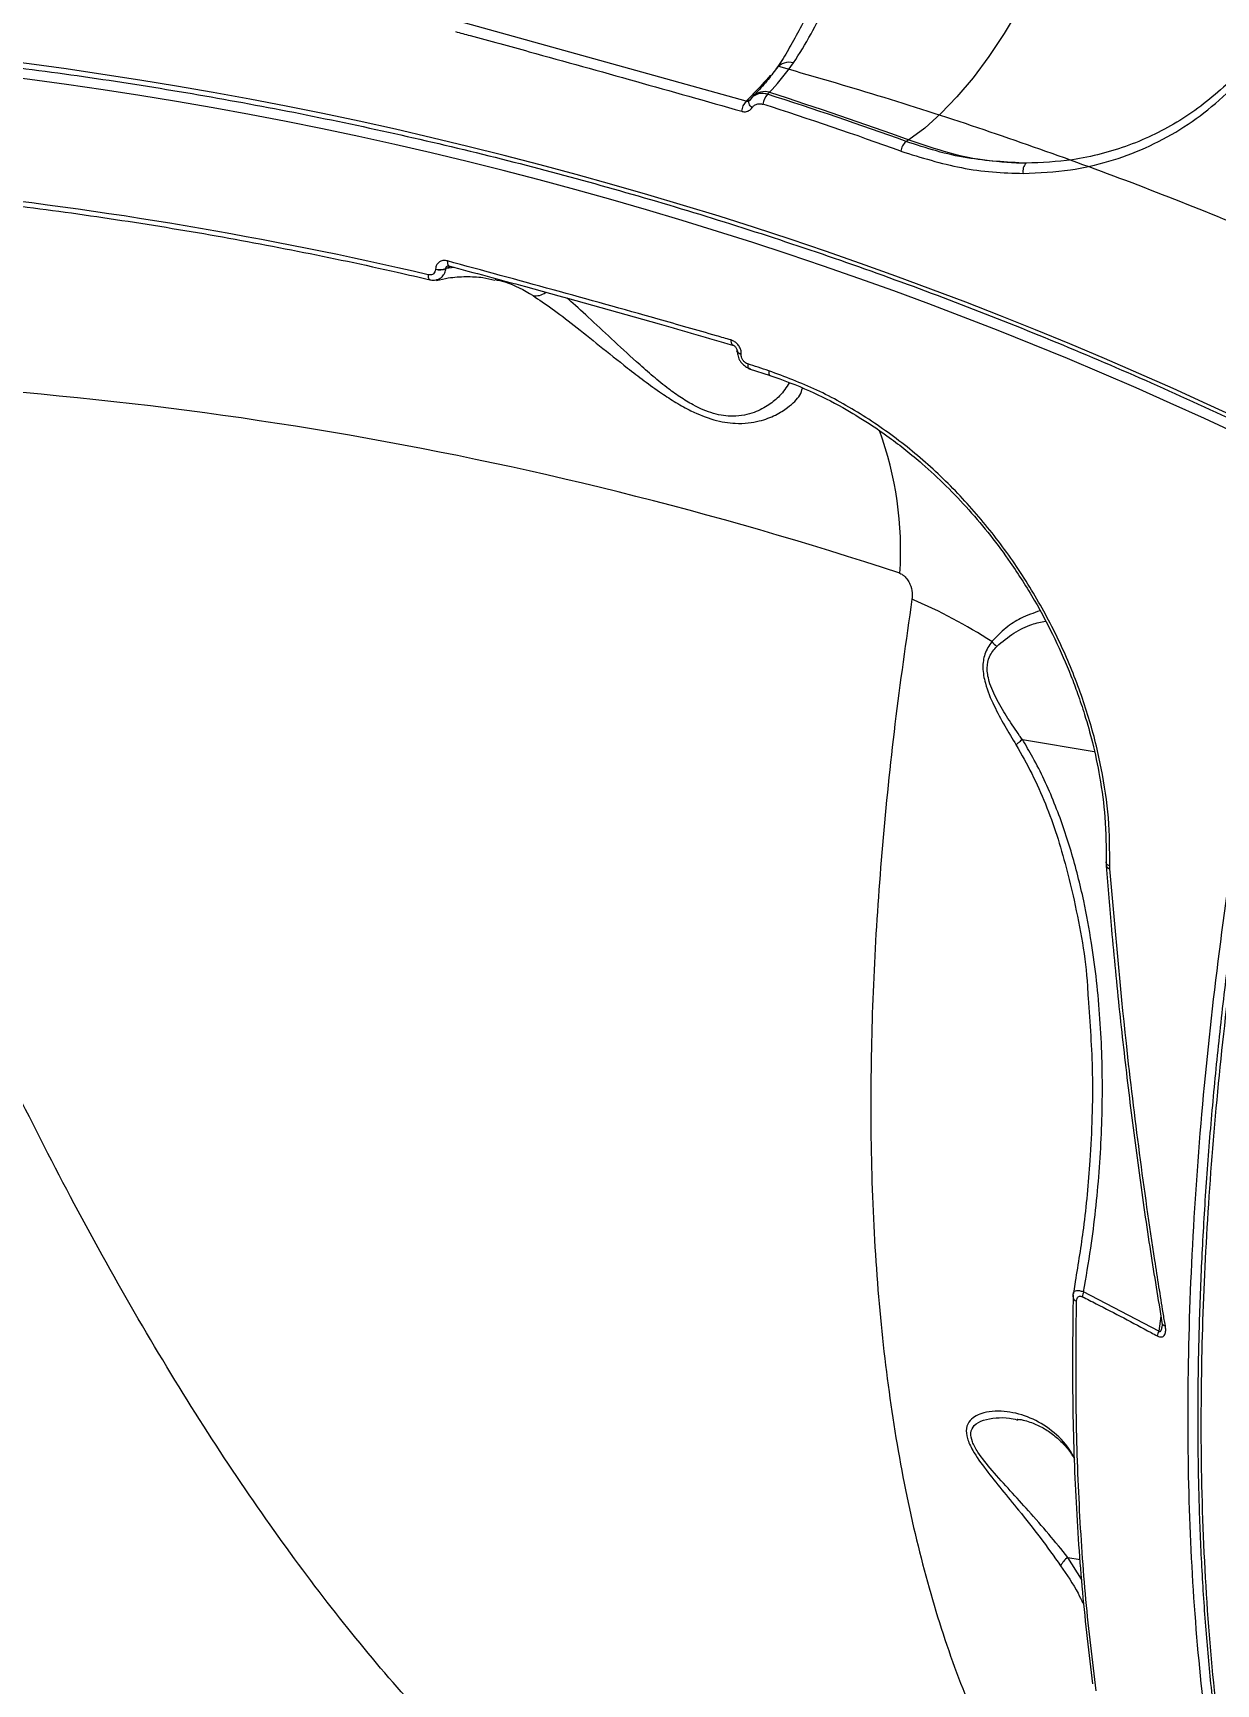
# Model space of a CAD drawing. Header units: millimetres. Extents: x -6879 to 7341, y -8047 to 7187.
# Drawn here: x -414.9 to -272.4, y 3376.3 to 3575.2 of the extents above; entities that cross this region are included whole.
import ezdxf

# ---------------------------------------------------------------- set-up
doc = ezdxf.new("R2010")
doc.units = ezdxf.units.MM
for name, color, linetype in [('DIKOM_ОБЪЕКТ', 7, 'Continuous'), ('DIKOM_РАЗМЕР_ЗОНА', 7, 'Continuous'), ('DIKOM_РАЗМЕР_ОБЪЕКТА', 7, 'Continuous')]:
    doc.layers.add(name, color=color, linetype=linetype)
doc.styles.add('style1', font='arial.ttf', dxfattribs={"width": 0.8})
doc.dimstyles.new('1-50', dxfattribs={"dimtxt": 300, "dimasz": 200, "dimexe": 100, "dimexo": 0, "dimgap": 100, "dimtad": 0, "dimdec": 0, "dimtxsty": 'style1', "dimcen": 0, "dimclrd": 7, "dimclre": 7, "dimadec": 1, "dimazin": 2, "dimtfac": 1, "dimtdec": 0, "dimtmove": 1, "dimatfit": 3, "dimfxl": 0, "dimlwd": 25, "dimlwe": 18, "dimarcsym": 0})

# ---------------------------------------------------------------- blocks, each defined once
blk = doc.blocks.new('*D20')
at = {"layer": 'Defpoints', "color": 0, "transparency": 16777216}
for p in [(-335.47, 4138.44), (-5198.79, -5966.88), (-1568.13, -5966.88)]:
    blk.add_point(p, dxfattribs=at)
at = {"layer": 'DIKOM_РАЗМЕР_ОБЪЕКТА', "color": 7, "lineweight": 18, "transparency": 16777216}
for p, q in [((-335.47, 4138.44), (-5298.79, 4138.44)), ((-1568.13, -5966.88), (-5298.79, -5966.88))]:
    blk.add_line(p, q, dxfattribs=at)
at = {"layer": 'DIKOM_РАЗМЕР_ОБЪЕКТА', "color": 7, "lineweight": 25, "transparency": 16777216}
for p, q in [((-5198.79, 3938.44), (-5198.79, -81.84)), ((-5198.79, -5766.88), (-5198.79, -1161.62))]:
    blk.add_line(p, q, dxfattribs=at)
at = {"layer": 'DIKOM_РАЗМЕР_ОБЪЕКТА', "color": 7, "transparency": 16777216}
for points in [[(-5232.12, 3938.44), (-5165.46, 3938.44), (-5198.79, 4138.44)], [(-5232.12, -5766.88), (-5165.46, -5766.88), (-5198.79, -5966.88)]]:
    blk.add_solid(points, dxfattribs=at)
at = {"layer": 'DIKOM_РАЗМЕР_ОБЪЕКТА', "color": 0, "transparency": 16777216, "insert": (-5198.79, -621.73), "char_height": 300, "attachment_point": 5, "rotation": 90, "style": 'style1'}
blk.add_mtext('10100', dxfattribs=at)
blk = doc.blocks.new('*D19')
at = {"layer": 'Defpoints', "color": 0, "transparency": 16777216}
for p in [(5624.04, 6094.27), (-4435.35, 2864.29), (5624.04, -2640.11)]:
    blk.add_point(p, dxfattribs=at)
at = {"layer": 'DIKOM_РАЗМЕР_ОБЪЕКТА', "color": 7, "lineweight": 18, "transparency": 16777216}
for p, q in [((-4435.35, 2864.29), (-4435.35, 6194.27)), ((5624.04, -2640.11), (5624.04, 6194.27))]:
    blk.add_line(p, q, dxfattribs=at)
at = {"layer": 'DIKOM_РАЗМЕР_ОБЪЕКТА', "color": 7, "lineweight": 25, "transparency": 16777216}
for p, q in [((-4235.35, 6094.27), (2113.67, 6094.27)), ((5424.04, 6094.27), (3193.46, 6094.27))]:
    blk.add_line(p, q, dxfattribs=at)
at = {"layer": 'DIKOM_РАЗМЕР_ОБЪЕКТА', "color": 7, "transparency": 16777216}
for points in [[(-4235.35, 6127.6), (-4235.35, 6060.94), (-4435.35, 6094.27)], [(5424.04, 6127.6), (5424.04, 6060.94), (5624.04, 6094.27)]]:
    blk.add_solid(points, dxfattribs=at)
at = {"layer": 'DIKOM_РАЗМЕР_ОБЪЕКТА', "color": 0, "transparency": 16777216, "insert": (2653.56, 6094.27), "char_height": 300, "attachment_point": 5, "style": 'style1'}
blk.add_mtext('10100', dxfattribs=at)
blk = doc.blocks.new('*D18')
at = {"layer": 'Defpoints', "color": 0, "transparency": 16777216}
for p in [(-342.29, 5666.7), (-6681.79, -8047.27), (-1651.48, -8047.27)]:
    blk.add_point(p, dxfattribs=at)
at = {"layer": 'DIKOM_РАЗМЕР_ЗОНА', "color": 7, "lineweight": 18, "transparency": 16777216}
for p, q in [((-342.29, 5666.7), (-6781.79, 5666.7)), ((-1651.48, -8047.27), (-6781.79, -8047.27))]:
    blk.add_line(p, q, dxfattribs=at)
at = {"layer": 'DIKOM_РАЗМЕР_ЗОНА', "color": 7, "lineweight": 25, "transparency": 16777216}
for p, q in [((-6681.79, 5466.7), (-6681.79, -340.84)), ((-6681.79, -7847.27), (-6681.79, -1420.62))]:
    blk.add_line(p, q, dxfattribs=at)
at = {"layer": 'DIKOM_РАЗМЕР_ЗОНА', "color": 7, "transparency": 16777216}
for points in [[(-6715.12, 5466.7), (-6648.46, 5466.7), (-6681.79, 5666.7)], [(-6715.12, -7847.27), (-6648.46, -7847.27), (-6681.79, -8047.27)]]:
    blk.add_solid(points, dxfattribs=at)
at = {"layer": 'DIKOM_РАЗМЕР_ЗОНА', "color": 0, "transparency": 16777216, "insert": (-6681.79, -880.73), "char_height": 300, "attachment_point": 5, "rotation": 90, "style": 'style1'}
blk.add_mtext('13700', dxfattribs=at)
blk = doc.blocks.new('*D17')
at = {"layer": 'Defpoints', "color": 0, "transparency": 16777216}
for p in [(-5935.35, 6990.27), (-5935.35, 998.27), (7340.79, -2830.86)]:
    blk.add_point(p, dxfattribs=at)
at = {"layer": 'DIKOM_РАЗМЕР_ЗОНА', "color": 7, "lineweight": 18, "transparency": 16777216}
for p, q in [((-5935.35, 998.27), (-5935.35, 7090.27)), ((7340.79, -2830.86), (7340.79, 7090.27))]:
    blk.add_line(p, q, dxfattribs=at)
at = {"layer": 'DIKOM_РАЗМЕР_ЗОНА', "color": 7, "lineweight": 25, "transparency": 16777216}
for p, q in [((-5735.35, 6990.27), (2016.67, 6990.27)), ((7140.79, 6990.27), (3096.46, 6990.27))]:
    blk.add_line(p, q, dxfattribs=at)
at = {"layer": 'DIKOM_РАЗМЕР_ЗОНА', "color": 7, "transparency": 16777216}
for points in [[(-5735.35, 7023.6), (-5735.35, 6956.94), (-5935.35, 6990.27)], [(7140.79, 7023.6), (7140.79, 6956.94), (7340.79, 6990.27)]]:
    blk.add_solid(points, dxfattribs=at)
at = {"layer": 'DIKOM_РАЗМЕР_ЗОНА', "color": 0, "transparency": 16777216, "insert": (2556.56, 6990.27), "char_height": 300, "attachment_point": 5, "style": 'style1'}
blk.add_mtext('13300', dxfattribs=at)

msp = doc.modelspace()

# ---------------------------------------------------------------- linework, layer by layer
at = {"layer": 'DIKOM_ОБЪЕКТ', "color": 7, "linetype": 'Continuous', "lineweight": 15}
for p, q in [((-329.01, 3566.94), (-363.52, 3576.55)), ((-328.88, 3567.08), (-329.01, 3566.94)), ((-328.39, 3567.3), (-328.63, 3567.05)), ((-328.22, 3567.52), (-328.41, 3567.33)), ((-326.43, 3567.78), (-326.19, 3568.03)), ((-328.63, 3567.05), (-328.68, 3567)), ((-309.42, 3562.31), (-309.77, 3562.1)), ((-367.1, 3545.45), (-367.08, 3545.45)), ((-366.41, 3546.73), (-366.42, 3546.7)), ((-365.17, 3546.81), (-364.65, 3547.06)), ((-364.14, 3546.92), (-365.17, 3546.78)), ((-365.17, 3546.78), (-365.17, 3546.81)), ((-364.81, 3547.13), (-364.79, 3547.12)), ((-330.66, 3537.6), (-330.64, 3537.6)), ((-330.11, 3536.89), (-330.12, 3536.86)), ((-329.6, 3536.44), (-329.6, 3536.46)), ((-328.65, 3534.73), (-326.12, 3533.9)), ((-295.76, 3490.07), (-287.1, 3488.61)), ((-285.66, 3475.32), (-285.66, 3474.78)), ((-285.22, 3474.54), (-285.23, 3474.84)), ((-285.22, 3474.49), (-285.22, 3474.54)), ((-289.39, 3424.77), (-289.62, 3423.37)), ((-279.34, 3418.81), (-288.38, 3423.54)), ((-279.08, 3420.63), (-279.34, 3418.81)), ((-296.42, 3408.15), (-296.26, 3408.12)), ((-290.28, 3391.57), (-288.8, 3391.31)), ((-288.64, 3388.94), (-290.28, 3391.57))]:
    msp.add_line(p, q, dxfattribs=at)
at = {"layer": 'DIKOM_ОБЪЕКТ', "color": 7, "linetype": 'Continuous', "lineweight": 15, "flags": 128}
for points in [[(-285.74, 3606.08), (-286.53, 3602.5), (-287.49, 3598.87), (-288.6, 3595.24), (-289.86, 3591.64), (-291.26, 3588.09), (-292.78, 3584.64), (-294.41, 3581.3), (-296.13, 3578.12), (-297.93, 3575.12), (-299.79, 3572.33), (-301.7, 3569.77), (-303.63, 3567.47), (-305.57, 3565.45), (-307.51, 3563.72), (-309.42, 3562.31)], [(-326.19, 3568.03), (-324.09, 3567.35), (-321.98, 3566.65), (-319.88, 3565.95), (-317.78, 3565.24), (-315.68, 3564.52), (-313.59, 3563.8), (-311.5, 3563.06), (-309.42, 3562.31)], [(-328.3, 3566.17), (-328.42, 3566.29), (-328.53, 3566.41), (-328.61, 3566.53), (-328.67, 3566.66), (-328.7, 3566.77), (-328.71, 3566.88), (-328.68, 3566.97), (-328.63, 3567.05)], [(-364.99, 3547.71), (-364.99, 3547.55), (-364.98, 3547.4), (-364.94, 3547.29), (-364.9, 3547.2), (-364.84, 3547.14), (-364.81, 3547.13)], [(-367.3, 3546.04), (-367.3, 3545.9), (-367.29, 3545.77), (-367.26, 3545.65), (-367.22, 3545.56), (-367.17, 3545.5), (-367.11, 3545.46), (-367.1, 3545.45)], [(-330.85, 3538.19), (-330.85, 3538.03), (-330.83, 3537.88), (-330.8, 3537.76), (-330.75, 3537.67), (-330.68, 3537.61), (-330.66, 3537.6)], [(-329.6, 3536.44), (-329.75, 3536.49), (-329.87, 3536.55), (-329.97, 3536.62), (-330.05, 3536.69), (-330.1, 3536.77), (-330.12, 3536.84), (-330.12, 3536.87)], [(-329.6, 3536.46), (-329.74, 3536.51), (-329.87, 3536.57), (-329.97, 3536.64), (-330.05, 3536.71), (-330.1, 3536.79), (-330.11, 3536.87), (-330.11, 3536.89)], [(-328.83, 3535.31), (-328.83, 3535.17), (-328.82, 3535.04), (-328.8, 3534.93), (-328.77, 3534.84), (-328.72, 3534.77), (-328.66, 3534.73), (-328.65, 3534.73)]]:
    msp.add_lwpolyline(points, dxfattribs=at)
at = {"layer": 'DIKOM_ОБЪЕКТ', "color": 7, "linetype": 'Continuous', "lineweight": 15}
for centre, radius, start, end in [((-480.26, 3080.5), 495.21, 63.7507, 97.0349), ((-479.97, 3080.27), 493.56, 63.7451, 97.0405), ((-323.85, 3569.7), 1.93, 73.367, 141.3479), ((-328.78, 3567.48), 0.412, 255.5815, 314.3281), ((-326.77, 3566.01), 2.1, 74.2248, 133.773), ((-325.13, 3566.43), 1.88, 133.8263, 175.1811), ((-479.4, 3091.77), 499.99, 70.1676, 72.1849), ((-327.74, 3565.65), 1.82, 134.4743, 177.2259), ((-479.61, 3091.69), 498.82, 70.1674, 72.1849), ((-308.5, 3560.7), 1.89, 132.2583, 173.3871), ((-294.37, 3558.56), 1.32, 135.624, 193.6583), ((-476.7, 3078.48), 480.19, 76.8315, 83.9541), ((-365.9, 3548.51), 1.88, 254.2055, 293.0025), ((-365.9, 3548.54), 1.88, 254.2012, 293.0028), ((-354.35, 3545.35), 1.84, 259.7527, 309.0972), ((-474.88, 3085.54), 472.89, 71.687, 72.01), ((-456.84, 3066.91), 466.72, 71.7273, 89.0583), ((-352.27, 3512.86), 41.86, 356.2004, 20.1498), ((-333.16, 3450.02), 61.84, 56.9609, 67.0574), ((-297.36, 3503.44), 2.61, 217.2236, 235.3265), ((-285.19, 3475.04), 0.501, 197.2368, 266.6153), ((-285.17, 3475.01), 0.516, 197.2347, 265.1451), ((-289.02, 3423.05), 0.664, 182.8221, 251.1722), ((-286.68, 3422.78), 1.86, 155.7613, 174.1186), ((-277.68, 3418.01), 1.85, 154.2413, 172.7173), ((-278.44, 3419.98), 0.539, 193.4447, 258.7652), ((-288.84, 3389.46), 2.55, 124.4766, 154.705)]:
    msp.add_arc(centre, radius, start, end, dxfattribs=at)
for points, knots in [([(-295.65, 3558.25), (-293.74, 3558.33), (-290.22, 3558.49), (-285.32, 3559.62), (-280.9, 3561.24), (-276.75, 3563.44), (-272.91, 3566.21), (-269.41, 3569.48), (-266.27, 3573.24), (-263.56, 3577.45), (-261.25, 3582.03), (-260.1, 3585.36), (-259.52, 3587.02)], [0, 0, 0, 0, 0.116681, 0.215083, 0.313797, 0.4122, 0.51006, 0.608227, 0.706084, 0.803954, 0.902132, 1, 1, 1, 1]), ([(-259.89, 3587.59), (-260.75, 3585.2), (-262.05, 3581.58), (-264.47, 3577.24), (-267.18, 3573.18), (-270.35, 3569.6), (-273.9, 3566.58), (-277.7, 3563.95), (-281.85, 3561.92), (-286.26, 3560.55), (-290.36, 3559.69), (-293.44, 3559.56), (-295.31, 3559.48)], [0, 0, 0, 0, 0.1446498, 0.2191371, 0.2936271, 0.4383807, 0.512898, 0.5874135, 0.7331241, 0.8081321, 0.8831383, 1, 1, 1, 1]), ([(-320.88, 3579.11), (-321.11, 3578.6), (-321.75, 3577.19), (-322.83, 3575.1), (-324.09, 3572.88), (-324.94, 3571.49), (-325.36, 3570.92), (-325.36, 3570.92)], [0, 0, 0, 0, 0.1574007, 0.4388615, 0.7194411, 0.9981125, 1, 1, 1, 1]), ([(-323.3, 3571.55), (-322.6, 3572.68), (-321.3, 3574.76), (-319.86, 3577.64), (-319.14, 3579.25), (-318.97, 3579.61)], [0, 0, 0, 0, 0.478688, 0.884377, 1, 1, 1, 1]), ([(-364.03, 3575.34), (-363.44, 3575.18), (-360.47, 3574.37), (-348.91, 3571.22), (-338.06, 3568.15), (-329.55, 3565.74)], [0, 0, 0, 0, 0.051227, 0.256128, 1, 1, 1, 1]), ([(-540.5, 3571.34), (-538.29, 3571.59), (-531.9, 3572.33), (-521.31, 3573.32), (-508.73, 3574.19), (-496.16, 3574.75), (-483.59, 3575), (-471.04, 3574.94), (-458.52, 3574.57), (-446.02, 3573.89), (-433.56, 3572.89), (-421.15, 3571.58), (-408.79, 3569.97), (-396.49, 3568.04), (-384.25, 3565.81), (-372.08, 3563.27), (-359.99, 3560.43), (-347.99, 3557.28), (-336.07, 3553.83), (-324.26, 3550.08), (-312.54, 3546.03), (-300.94, 3541.68), (-289.45, 3537.05), (-278.09, 3532.12), (-268.67, 3527.75), (-263.06, 3524.99), (-261.15, 3524.05)], [0, 0, 0, 0, 0.022819, 0.066218, 0.109616, 0.153016, 0.196416, 0.239816, 0.283216, 0.326616, 0.370017, 0.413417, 0.456819, 0.50022, 0.543621, 0.587023, 0.630425, 0.673827, 0.717229, 0.760631, 0.804033, 0.847436, 0.890838, 0.934241, 0.977643, 1, 1, 1, 1]), ([(-326.19, 3568.03), (-326.09, 3568.14), (-325.16, 3569.12), (-324.17, 3570.41), (-323.3, 3571.55)], [0, 0, 0, 0, 0.117865, 1, 1, 1, 1]), ([(-254.83, 3545.61), (-254.84, 3545.61), (-258.67, 3547.4), (-266.42, 3550.68), (-278.11, 3555.45), (-289.93, 3559.89), (-301.85, 3564.04), (-313.61, 3567.82), (-321.43, 3570.07), (-325.21, 3571.16)], [0, 0, 0, 0, 0.000482, 0.168964, 0.337444, 0.505925, 0.674406, 0.842887, 1, 1, 1, 1]), ([(-541.13, 3570.25), (-540.77, 3568.75), (-539.55, 3563.65), (-537.36, 3555.06), (-534.58, 3544.49), (-531.71, 3534.1), (-528.77, 3523.88), (-525.75, 3513.85), (-522.66, 3503.99), (-519.49, 3494.3), (-516.24, 3484.79), (-512.92, 3475.44), (-509.51, 3466.26), (-506.03, 3457.23), (-502.47, 3448.37), (-498.82, 3439.68), (-495.11, 3431.18), (-491.35, 3422.91), (-487.55, 3414.9), (-483.7, 3407.15), (-479.82, 3399.65), (-475.89, 3392.4), (-471.92, 3385.39), (-467.9, 3378.64), (-463.84, 3372.13), (-459.73, 3365.86), (-455.57, 3359.83), (-451.37, 3354.05), (-447.12, 3348.52), (-442.86, 3343.28), (-438.59, 3338.33), (-434.32, 3333.69), (-430.04, 3329.36), (-425.76, 3325.32), (-421.48, 3321.59), (-417.18, 3318.15), (-412.88, 3315.01), (-408.57, 3312.17), (-404.25, 3309.62), (-399.92, 3307.37), (-395.58, 3305.42), (-391.27, 3303.81), (-388.36, 3302.85), (-386.92, 3302.51), (-386.89, 3302.5)], [0, 0, 0, 0, 0.010327, 0.035268, 0.060217, 0.085051, 0.10977, 0.134402, 0.158977, 0.183522, 0.208065, 0.232629, 0.257239, 0.281921, 0.306704, 0.331617, 0.356585, 0.381471, 0.406235, 0.430906, 0.455511, 0.480079, 0.504637, 0.529212, 0.553823, 0.578501, 0.603272, 0.628165, 0.653157, 0.67812, 0.702946, 0.72767, 0.752318, 0.776919, 0.801499, 0.826085, 0.850694, 0.875352, 0.900082, 0.924912, 0.949847, 0.974761, 0.99953, 1, 1, 1, 1]), ([(-386.57, 3302.59), (-387.02, 3302.68), (-390.37, 3303.37), (-396.64, 3305.91), (-405.35, 3310.28), (-414.02, 3315.97), (-422.77, 3322.93), (-431.59, 3331.22), (-440.44, 3340.84), (-449.12, 3351.59), (-457.62, 3363.39), (-465.91, 3376.16), (-474.12, 3390.11), (-482.23, 3405.25), (-490.19, 3421.54), (-497.52, 3437.9), (-504.23, 3454.14), (-510.36, 3470.06), (-516.28, 3486.61), (-521.98, 3503.77), (-527.41, 3521.34), (-532.53, 3539.23), (-536.86, 3555.47), (-539.42, 3565.88), (-540.46, 3570.12)], [0, 0, 0, 0, 0.007906, 0.059244, 0.109134, 0.159061, 0.208951, 0.26029, 0.31167, 0.363008, 0.412898, 0.462826, 0.512715, 0.564054, 0.615434, 0.666773, 0.710192, 0.753663, 0.797133, 0.841015, 0.884898, 0.927675, 0.970549, 1, 1, 1, 1]), ([(-326.08, 3570.07), (-326.75, 3569.33), (-327.66, 3568.33), (-328.63, 3567.34), (-328.88, 3567.08)], [0, 0, 0, 0, 0.73529, 1, 1, 1, 1]), ([(-325.36, 3570.91), (-325.74, 3570.39), (-326.55, 3569.27), (-327.6, 3568.15), (-328.12, 3567.63), (-328.21, 3567.54)], [0, 0, 0, 0, 0.411294, 0.898328, 1, 1, 1, 1]), ([(-326.43, 3567.78), (-326.54, 3567.81), (-326.89, 3567.9), (-327.49, 3567.87), (-328.07, 3567.66), (-328.31, 3567.39), (-328.39, 3567.3)], [0, 0, 0, 0, 0.141195, 0.4837903, 0.8252632, 1, 1, 1, 1]), ([(-329.55, 3565.74), (-329.51, 3565.72), (-329.31, 3565.67), (-328.97, 3565.68), (-328.57, 3565.84), (-328.39, 3566.06), (-328.3, 3566.17)], [0, 0, 0, 0, 0.096397, 0.398577, 0.699032, 1, 1, 1, 1]), ([(-328.68, 3567), (-328.69, 3566.99), (-328.73, 3566.94), (-328.84, 3566.91), (-328.94, 3566.92), (-329, 3566.94), (-329.01, 3566.94)], [0, 0, 0, 0, 0.169025, 0.520726, 0.883245, 1, 1, 1, 1]), ([(-328.3, 3566.17), (-328.21, 3566.28), (-328.03, 3566.5), (-327.63, 3566.65), (-327.27, 3566.66), (-327.06, 3566.6), (-327, 3566.59)], [0, 0, 0, 0, 0.292744, 0.585102, 0.878852, 1, 1, 1, 1]), ([(-295.31, 3559.48), (-297.68, 3559.61), (-301.26, 3559.79), (-306.11, 3560.89), (-308.55, 3561.7), (-309.77, 3562.1)], [0, 0, 0, 0, 0.49281, 0.746411, 1, 1, 1, 1]), ([(-309.42, 3562.31), (-307.82, 3561.76), (-304.69, 3560.66), (-299.95, 3559.72), (-296.86, 3559.56), (-295.31, 3559.48)], [0, 0, 0, 0, 0.339548, 0.667765, 1, 1, 1, 1]), ([(-310.38, 3560.92), (-307.96, 3560.17), (-304.28, 3559.03), (-299.35, 3558.36), (-296.88, 3558.29), (-295.65, 3558.25)], [0, 0, 0, 0, 0.492759, 0.746379, 1, 1, 1, 1]), ([(-425.84, 3555.39), (-423.69, 3555.16), (-417.47, 3554.47), (-407.21, 3553.1), (-395.07, 3551.18), (-383.01, 3548.94), (-373.69, 3546.98), (-368.4, 3545.75), (-367.08, 3545.45)], [0, 0, 0, 0, 0.108266, 0.314197, 0.520129, 0.726063, 0.932001, 1, 1, 1, 1]), ([(-364.99, 3547.71), (-365.14, 3547.74), (-365.45, 3547.79), (-365.88, 3547.67), (-366.2, 3547.4), (-366.38, 3547.06), (-366.4, 3546.82), (-366.41, 3546.73)], [0, 0, 0, 0, 0.218264, 0.436781, 0.653054, 0.865728, 1, 1, 1, 1]), ([(-330.85, 3538.19), (-331.43, 3538.36), (-334.35, 3539.2), (-345.65, 3542.43), (-356.5, 3545.4), (-364.99, 3547.71)], [0, 0, 0, 0, 0.05171, 0.258555, 1, 1, 1, 1]), ([(-366.42, 3546.7), (-366.42, 3546.69), (-366.42, 3546.58), (-366.48, 3546.38), (-366.62, 3546.19), (-366.82, 3546.06), (-367.04, 3546), (-367.22, 3546.03), (-367.3, 3546.04)], [0, 0, 0, 0, 0.034005, 0.252279, 0.470549, 0.597944, 0.819288, 1, 1, 1, 1]), ([(-367.08, 3545.45), (-367.07, 3545.45), (-366.84, 3545.37), (-366.54, 3545.35), (-366.3, 3545.44), (-366.27, 3545.46)], [0, 0, 0, 0, 0.06152, 0.864351, 1, 1, 1, 1]), ([(-366.31, 3545.46), (-366.2, 3545.48), (-365.98, 3545.52), (-365.65, 3545.75), (-365.34, 3546.11), (-365.2, 3546.52), (-365.17, 3546.75), (-365.17, 3546.78)], [0, 0, 0, 0, 0.188935, 0.362893, 0.659885, 0.954353, 1, 1, 1, 1]), ([(-366.29, 3545.37), (-365.82, 3545.48), (-364.61, 3545.75), (-362.74, 3545.86), (-360.87, 3545.78), (-359.76, 3545.52), (-359.29, 3545.41)], [0, 0, 0, 0, 0.188274, 0.482039, 0.780466, 1, 1, 1, 1]), ([(-365.17, 3546.81), (-365.17, 3546.84), (-365.16, 3546.92), (-365.09, 3547.03), (-365.01, 3547.11), (-364.95, 3547.12), (-364.95, 3547.13)], [0, 0, 0, 0, 0.22903, 0.593537, 0.975412, 1, 1, 1, 1]), ([(-364.95, 3547.13), (-364.95, 3547.13), (-364.95, 3547.13), (-364.91, 3547.15), (-364.82, 3547.12), (-364.8, 3547.12)], [0, 0, 0, 0, 0.1909, 0.73826, 1, 1, 1, 1]), ([(-364.82, 3547.11), (-361.74, 3546.28), (-353.24, 3544), (-341.85, 3540.82), (-333.6, 3538.43), (-330.66, 3537.58)], [0, 0, 0, 0, 0.26736, 0.739615, 1, 1, 1, 1]), ([(-359.28, 3545.46), (-358.88, 3545.38), (-357.23, 3545.05), (-355.78, 3544.19), (-354.68, 3543.54)], [0, 0, 0, 0, 0.242463, 1, 1, 1, 1]), ([(-354.68, 3543.54), (-353.94, 3543.04), (-352.47, 3542.04), (-349.73, 3539.97), (-346.71, 3537.54), (-343.84, 3535.23), (-341.32, 3533.28), (-339.37, 3531.87), (-337.48, 3530.64), (-335.38, 3529.48), (-332.88, 3528.47), (-330.54, 3528.1), (-328.75, 3528.17), (-327.08, 3528.48), (-325.42, 3529.12), (-323.74, 3530.21), (-322.54, 3531.34), (-322.31, 3532.11), (-322.23, 3532.39)], [0, 0, 0, 0, 0.084368, 0.168828, 0.257472, 0.346085, 0.395252, 0.44437, 0.482848, 0.521256, 0.578101, 0.635081, 0.673405, 0.711803, 0.77802, 0.844378, 0.942788, 1, 1, 1, 1]), ([(-323.84, 3533.02), (-324.17, 3532.49), (-324.75, 3531.58), (-326.24, 3530.35), (-327.69, 3529.55), (-329.21, 3529.11), (-330.79, 3528.93), (-332.92, 3529.22), (-335.17, 3530.18), (-337.04, 3531.34), (-338.73, 3532.57), (-340.47, 3534.01), (-342.72, 3536), (-345.29, 3538.4), (-347.98, 3540.9), (-349.77, 3542.54), (-350.52, 3543.16), (-350.59, 3543.22)], [0, 0, 0, 0, 0.105465, 0.182705, 0.261443, 0.304599, 0.348817, 0.411999, 0.475086, 0.518294, 0.56276, 0.620012, 0.678101, 0.782916, 0.890024, 0.990093, 1, 1, 1, 1]), ([(-329.6, 3536.46), (-329.6, 3536.56), (-329.6, 3536.81), (-329.73, 3537.23), (-330.01, 3537.66), (-330.4, 3538.02), (-330.7, 3538.13), (-330.85, 3538.19)], [0, 0, 0, 0, 0.134275, 0.346982, 0.563257, 0.781754, 1, 1, 1, 1]), ([(-330.64, 3537.59), (-330.63, 3537.59), (-330.59, 3537.58), (-330.49, 3537.53), (-330.36, 3537.43), (-330.24, 3537.29), (-330.16, 3537.14), (-330.12, 3537), (-330.11, 3536.91), (-330.11, 3536.89), (-330.12, 3536.89)], [0, 0, 0, 0, 0.047045, 0.218121, 0.370358, 0.524692, 0.679744, 0.829878, 0.983497, 1, 1, 1, 1]), ([(-330.06, 3536.87), (-330.06, 3536.72), (-330.06, 3536.35), (-329.86, 3535.85), (-329.54, 3535.37), (-329.11, 3534.97), (-328.72, 3534.81), (-328.52, 3534.74)], [0, 0, 0, 0, 0.1696522, 0.4051744, 0.5443502, 0.7707074, 1, 1, 1, 1]), ([(-328.83, 3535.31), (-328.83, 3535.31), (-328.92, 3535.34), (-329.11, 3535.44), (-329.32, 3535.64), (-329.49, 3535.88), (-329.6, 3536.14), (-329.6, 3536.34), (-329.6, 3536.44)], [0, 0, 0, 0, 0.004347, 0.219801, 0.435592, 0.568244, 0.793811, 1, 1, 1, 1]), ([(-326.29, 3534.48), (-326.3, 3534.39), (-326.3, 3534.2), (-326.25, 3534.01), (-326.19, 3533.96), (-326.17, 3533.95)], [0, 0, 0, 0, 0.382847, 0.765946, 1, 1, 1, 1]), ([(-285.23, 3474.84), (-285.24, 3476.75), (-285.26, 3480.57), (-286.15, 3486.6), (-287.67, 3492.72), (-289.86, 3498.84), (-292.69, 3504.84), (-296.12, 3510.6), (-300.12, 3516.02), (-304.63, 3520.99), (-309.58, 3525.41), (-314.89, 3529.18), (-320.48, 3532.32), (-324.35, 3533.76), (-326.29, 3534.48)], [0, 0, 0, 0, 0.08362, 0.167166, 0.250418, 0.333853, 0.417304, 0.500489, 0.583739, 0.667139, 0.750458, 0.833396, 0.916629, 1, 1, 1, 1]), ([(-326.18, 3533.93), (-324.57, 3533.35), (-321.6, 3532.27), (-317.61, 3530.23), (-314.42, 3528.3), (-311.9, 3526.56), (-309.77, 3524.94), (-306.47, 3522.18), (-302.06, 3517.82), (-297.63, 3512.18), (-294.27, 3506.9), (-291.84, 3502.31), (-290.19, 3498.53), (-289.05, 3495.48), (-288.16, 3492.81), (-287.22, 3489.45), (-286.35, 3485.31), (-285.69, 3480.41), (-285.68, 3477.04), (-285.67, 3475.22)], [0, 0, 0, 0, 0.070159, 0.129698, 0.178555, 0.217074, 0.249281, 0.282103, 0.38256, 0.484042, 0.551901, 0.618876, 0.681428, 0.710806, 0.746025, 0.792348, 0.849903, 0.919249, 1, 1, 1, 1]), ([(-311.82, 3339.16), (-312.39, 3339.17), (-315.48, 3339.22), (-321.23, 3340.48), (-329.15, 3343.05), (-337.28, 3347), (-345.63, 3352.26), (-354.07, 3358.82), (-362.4, 3366.52), (-370.55, 3375.2), (-378.48, 3384.76), (-386.43, 3395.43), (-394.36, 3407.23), (-402.23, 3420.14), (-409.83, 3433.79), (-417.14, 3448.09), (-424.14, 3462.95), (-431, 3478.69), (-437.66, 3495.3), (-444.14, 3512.69), (-448.22, 3524.81), (-450.25, 3530.87)], [0, 0, 0, 0, 0.012474, 0.067133, 0.121746, 0.178335, 0.234924, 0.292326, 0.349728, 0.40364, 0.457596, 0.511509, 0.566994, 0.622523, 0.678009, 0.730947, 0.783923, 0.836861, 0.891227, 0.945634, 1, 1, 1, 1]), ([(-260.2, 3523.57), (-260.52, 3522.19), (-261.61, 3517.47), (-263.29, 3509.51), (-265.23, 3499.73), (-266.99, 3490.09), (-268.57, 3480.62), (-269.96, 3471.31), (-271.17, 3462.16), (-272.21, 3453.16), (-273.06, 3444.31), (-273.73, 3435.61), (-274.22, 3427.06), (-274.53, 3418.65), (-274.67, 3410.39), (-274.62, 3402.27), (-274.39, 3394.33), (-273.98, 3386.59), (-273.39, 3379.09), (-272.62, 3371.82), (-271.67, 3364.78), (-270.54, 3357.97), (-269.23, 3351.38), (-267.75, 3345.01), (-266.08, 3338.87), (-264.23, 3332.95), (-262.2, 3327.24), (-259.99, 3321.75), (-257.61, 3316.5), (-255.05, 3311.51), (-252.34, 3306.79), (-249.47, 3302.34), (-246.43, 3298.2), (-244.21, 3295.39), (-242.95, 3294.03), (-242.8, 3293.88)], [0, 0, 0, 0, 0.01326, 0.045242, 0.077235, 0.109084, 0.140786, 0.172378, 0.203896, 0.235377, 0.266856, 0.298361, 0.329924, 0.361582, 0.393369, 0.425321, 0.457343, 0.489268, 0.521036, 0.552683, 0.584244, 0.615756, 0.647254, 0.67877, 0.71033, 0.741967, 0.773719, 0.805617, 0.837633, 0.869602, 0.90138, 0.933008, 0.964519, 0.995947, 1, 1, 1, 1]), ([(-261.63, 3522.92), (-262.5, 3519), (-264.83, 3508.45), (-268.04, 3491.62), (-271.09, 3472.59), (-273.42, 3453.95), (-275.02, 3435.76), (-275.85, 3418.1), (-275.91, 3401.37), (-275.19, 3385.59), (-273.75, 3370.79), (-271.56, 3356.71), (-268.59, 3343.44), (-264.83, 3331.06), (-260.37, 3319.82), (-255.22, 3309.77), (-249.84, 3301.26), (-245.84, 3296.6), (-244.03, 3294.49)], [0, 0, 0, 0, 0.037839, 0.1019377, 0.166086, 0.2301848, 0.2961453, 0.3621595, 0.42812, 0.4922187, 0.5563671, 0.6204658, 0.6864262, 0.7524408, 0.8184014, 0.8824989, 0.9466465, 1, 1, 1, 1]), ([(-242.48, 3293.81), (-244.24, 3295.85), (-248.25, 3300.5), (-253.69, 3309.11), (-258.86, 3319.29), (-263.26, 3330.45), (-266.91, 3342.49), (-269.87, 3355.6), (-272.1, 3369.79), (-273.58, 3385.03), (-274.25, 3400.31), (-274.23, 3415.44), (-273.64, 3430.26), (-272.5, 3445.65), (-270.78, 3461.58), (-268.52, 3477.87), (-265.73, 3494.45), (-262.8, 3509.48), (-260.66, 3519.11), (-259.79, 3523.03)], [0, 0, 0, 0, 0.0515079, 0.1173903, 0.183219, 0.2471898, 0.3112098, 0.3751803, 0.4410088, 0.5068911, 0.5727201, 0.6283946, 0.6841345, 0.7398743, 0.7961421, 0.8524101, 0.907261, 0.9622365, 1, 1, 1, 1]), ([(-310.51, 3510.09), (-310.42, 3510.05), (-310.24, 3509.98), (-309.91, 3509.71), (-309.57, 3509.31), (-309.2, 3508.62), (-309.04, 3508), (-309.01, 3507.39), (-309.03, 3507.14), (-309.05, 3506.97)], [0, 0, 0, 0, 0.076717, 0.160519, 0.317387, 0.466108, 0.762513, 0.842831, 1, 1, 1, 1]), ([(-309.05, 3506.97), (-309.77, 3501.93), (-311.21, 3491.84), (-312.69, 3477.24), (-313.67, 3463.06), (-314.1, 3448.89), (-313.92, 3434.89), (-313.04, 3421.17), (-311.46, 3408.1), (-309.14, 3395.78), (-306.08, 3384.26), (-302.37, 3373.9), (-298.05, 3364.7), (-293.21, 3356.58), (-287.65, 3349.41), (-283.24, 3344.62), (-280.47, 3342.53), (-280.01, 3342.18)], [0, 0, 0, 0, 0.064947, 0.129893, 0.195487, 0.26108, 0.333591, 0.406159, 0.47867, 0.553318, 0.628029, 0.702675, 0.772906, 0.843189, 0.913419, 0.985675, 1, 1, 1, 1]), ([(-293.65, 3505.57), (-294.41, 3505.31), (-295.72, 3504.86), (-297.76, 3503.61), (-298.88, 3502.44), (-299.44, 3501.86)], [0, 0, 0, 0, 0.408147, 0.704414, 1, 1, 1, 1]), ([(-298.85, 3501.29), (-298.16, 3501.86), (-296.78, 3503), (-294.73, 3503.98), (-293.52, 3504.23), (-292.99, 3504.33)], [0, 0, 0, 0, 0.352834, 0.714144, 1, 1, 1, 1]), ([(-299.44, 3501.86), (-299.76, 3501.39), (-300.34, 3500.54), (-300.6, 3498.75), (-300.24, 3496.58), (-299.23, 3494.19), (-297.9, 3491.72), (-296.97, 3490.18), (-296.51, 3489.41)], [0, 0, 0, 0, 0.167264, 0.304314, 0.44166, 0.637012, 0.818294, 1, 1, 1, 1]), ([(-295.77, 3490.07), (-295.77, 3490.07), (-295.88, 3490.23), (-296.45, 3491.06), (-297.51, 3492.6), (-298.82, 3494.77), (-299.78, 3496.85), (-300.09, 3498.72), (-299.75, 3500.23), (-299.17, 3500.91), (-298.85, 3501.29)], [0, 0, 0, 0, 0.000271, 0.04145, 0.224298, 0.406572, 0.58498, 0.712473, 0.840447, 1, 1, 1, 1]), ([(-296.51, 3489.41), (-296.5, 3489.42), (-296.42, 3489.52), (-296.2, 3489.74), (-295.92, 3489.95), (-295.77, 3490.07)], [0, 0, 0, 0, 0.084301, 0.500409, 1, 1, 1, 1]), ([(-295.76, 3490.07), (-295.76, 3490.07), (-295.76, 3490.07), (-295.76, 3490.07), (-295.77, 3490.07), (-295.77, 3490.07)], [0, 0, 0, 0, 0.454454, 0.824566, 1, 1, 1, 1]), ([(-288.38, 3423.54), (-288.08, 3425.3), (-287.27, 3430.08), (-286.42, 3437.98), (-286.01, 3447.19), (-286.29, 3456.42), (-287.15, 3464.25), (-288.38, 3470.98), (-289.81, 3476.65), (-291.82, 3482.45), (-293.87, 3486.92), (-295.33, 3489.36), (-295.76, 3490.07)], [0, 0, 0, 0, 0.078334, 0.212592, 0.347266, 0.481793, 0.615849, 0.691666, 0.782071, 0.872618, 0.962812, 1, 1, 1, 1]), ([(-296.51, 3489.41), (-295.86, 3488.27), (-293.91, 3484.83), (-291.46, 3478.58), (-289.26, 3470), (-288.07, 3463.39), (-287.87, 3459.41), (-287.85, 3458.93)], [0, 0, 0, 0, 0.124547, 0.376369, 0.62859, 0.955002, 1, 1, 1, 1]), ([(-285.66, 3475.23), (-285.67, 3475.25), (-285.69, 3475.28), (-285.68, 3475.32), (-285.67, 3475.33)], [0, 0, 0, 0, 0.598836, 1, 1, 1, 1]), ([(-285.67, 3474.9), (-285.67, 3474.89), (-285.67, 3474.88), (-285.67, 3474.87), (-285.67, 3474.86)], [0, 0, 0, 0, 0.79356, 1, 1, 1, 1]), ([(-285.67, 3474.86), (-285.47, 3472.3), (-284.98, 3466.37), (-284.08, 3457.26), (-282.97, 3447.48), (-281.73, 3437.86), (-280.4, 3428.63), (-279.42, 3422.7), (-278.95, 3419.86)], [0, 0, 0, 0, 0.133281, 0.308642, 0.484297, 0.660437, 0.837254, 1, 1, 1, 1]), ([(-285.23, 3474.84), (-285.31, 3474.88), (-285.47, 3474.95), (-285.62, 3475.09), (-285.65, 3475.19), (-285.66, 3475.23)], [0, 0, 0, 0, 0.365756, 0.750598, 1, 1, 1, 1]), ([(-278.54, 3419.45), (-278.63, 3419.98), (-279.06, 3422.59), (-280.15, 3429.44), (-281.68, 3440.21), (-283.58, 3455.82), (-284.6, 3467.44), (-285.22, 3474.49)], [0, 0, 0, 0, 0.02999, 0.149953, 0.39007, 0.63019, 1, 1, 1, 1]), ([(-287.85, 3458.93), (-287.62, 3455.91), (-287.15, 3449.39), (-287.51, 3440.13), (-288.25, 3431.76), (-289.05, 3426.94), (-289.4, 3424.8)], [0, 0, 0, 0, 0.264838, 0.57134, 0.809476, 1, 1, 1, 1]), ([(-502.4, 3445.05), (-500.96, 3441.63), (-497.08, 3432.43), (-490.54, 3418.14), (-482.76, 3402.48), (-474.7, 3387.64), (-466.38, 3373.71), (-457.83, 3360.77), (-449.23, 3349.1), (-440.6, 3338.7), (-431.99, 3329.56), (-423.26, 3321.53), (-414.42, 3314.7), (-405.5, 3309.07), (-396.72, 3304.96), (-390.83, 3302.69), (-387.92, 3302.15), (-387.84, 3302.14)], [0, 0, 0, 0, 0.0427844, 0.1152607, 0.1877929, 0.2602692, 0.3348506, 0.4094926, 0.4840743, 0.5565505, 0.6290828, 0.7015588, 0.7761401, 0.8507826, 0.9253641, 0.9978394, 1, 1, 1, 1]), ([(-289.65, 3423.19), (-289.7, 3419.05), (-289.79, 3410.75), (-289.39, 3398.83), (-288.62, 3387.28), (-287.75, 3379.98), (-287.31, 3376.33)], [0, 0, 0, 0, 0.249122, 0.498243, 0.749122, 1, 1, 1, 1]), ([(-289.63, 3423.36), (-289.66, 3423.27), (-289.69, 3423.15), (-289.68, 3423.04), (-289.68, 3423.02)], [0, 0, 0, 0, 0.830062, 1, 1, 1, 1]), ([(-288.38, 3423.54), (-288.55, 3423.59), (-288.87, 3423.69), (-289.27, 3423.7), (-289.54, 3423.6), (-289.65, 3423.47), (-289.65, 3423.38), (-289.65, 3423.37)], [0, 0, 0, 0, 0.23764, 0.475179, 0.717625, 0.988489, 1, 1, 1, 1]), ([(-286.88, 3375.49), (-287.32, 3379.12), (-288.19, 3386.39), (-288.96, 3397.92), (-289.37, 3409.88), (-289.28, 3418.24), (-289.24, 3422.42)], [0, 0, 0, 0, 0.249121, 0.498242, 0.749122, 1, 1, 1, 1]), ([(-289.24, 3422.42), (-289.22, 3422.54), (-289.2, 3422.76), (-289.07, 3422.96), (-288.9, 3423.04), (-288.72, 3423.05), (-288.6, 3422.99), (-288.54, 3422.97)], [0, 0, 0, 0, 0.319585, 0.561854, 0.72792, 0.864012, 1, 1, 1, 1]), ([(-288.54, 3422.97), (-287.98, 3422.69), (-285.21, 3421.28), (-282.2, 3419.7), (-279.76, 3418.38), (-279.51, 3418.24)], [0, 0, 0, 0, 0.183165, 0.915875, 1, 1, 1, 1]), ([(-279.51, 3418.24), (-279.42, 3418.2), (-279.24, 3418.12), (-278.99, 3418.11), (-278.77, 3418.2), (-278.57, 3418.45), (-278.47, 3418.88), (-278.52, 3419.27), (-278.54, 3419.45)], [0, 0, 0, 0, 0.1098533, 0.2200472, 0.3257133, 0.4925307, 0.7537262, 1, 1, 1, 1]), ([(-278.94, 3419.48), (-278.96, 3419.35), (-278.99, 3419.13), (-279.07, 3418.88), (-279.15, 3418.77), (-279.2, 3418.74), (-279.23, 3418.73), (-279.26, 3418.74), (-279.3, 3418.76), (-279.32, 3418.79), (-279.34, 3418.81)], [0, 0, 0, 0, 0.377739, 0.651887, 0.783771, 0.829499, 0.87558, 0.888584, 0.933835, 1, 1, 1, 1]), ([(-278.97, 3419.86), (-278.96, 3419.82), (-278.92, 3419.67), (-278.93, 3419.53), (-278.94, 3419.48), (-278.94, 3419.47)], [0, 0, 0, 0, 0.205144, 0.838904, 1, 1, 1, 1]), ([(-289.47, 3403.5), (-289.65, 3403.83), (-290.45, 3405.25), (-292.23, 3406.96), (-294.79, 3408.51), (-297.62, 3409.25), (-299.88, 3409.19), (-301.33, 3408.66), (-302.12, 3408.1), (-302.59, 3407.23), (-302.47, 3405.95), (-301.67, 3404.23), (-300.16, 3402.11), (-298.22, 3399.71), (-295.99, 3396.99), (-293.57, 3393.95), (-291.96, 3391.69), (-291.15, 3390.55)], [0, 0, 0, 0, 0.032306, 0.138691, 0.247995, 0.360217, 0.474715, 0.515548, 0.556895, 0.602294, 0.639662, 0.677083, 0.732419, 0.788907, 0.846641, 0.922783, 1, 1, 1, 1]), ([(-290.28, 3391.57), (-291.04, 3392.51), (-292.56, 3394.39), (-294.91, 3397.06), (-297.22, 3399.6), (-299.35, 3401.94), (-300.98, 3403.96), (-301.85, 3405.53), (-302.05, 3406.69), (-301.55, 3407.6), (-300.43, 3408.16), (-298.95, 3408.4), (-297.56, 3408.44), (-296.72, 3408.23), (-296.42, 3408.15)], [0, 0, 0, 0, 0.110256, 0.221543, 0.317977, 0.415865, 0.503085, 0.554285, 0.605352, 0.670874, 0.758178, 0.852876, 0.947717, 1, 1, 1, 1]), ([(-296.37, 3408.23), (-296.35, 3408.23), (-295.76, 3408.17), (-294.72, 3407.86), (-293.27, 3407.22), (-291.99, 3406.37), (-290.86, 3405.3), (-290.01, 3404.33), (-289.59, 3403.6), (-289.47, 3403.39)], [0, 0, 0, 0, 0.0076776, 0.2306649, 0.4248347, 0.6063014, 0.775419, 0.9339826, 1, 1, 1, 1]), ([(-291.15, 3390.55), (-290.4, 3389.48), (-289.41, 3388.05), (-288.66, 3386.46), (-288.47, 3386.06)], [0, 0, 0, 0, 0.7488289, 1, 1, 1, 1])]:
    msp.add_open_spline(points, degree=3, knots=knots, dxfattribs=at)

# ---------------------------------------------------------------- dimensions: what is measured, and where the dimension line sits
at = {"layer": 'DIKOM_РАЗМЕР_ЗОНА'}
dim = msp.add_linear_dim(base=(-5935.35, 6990.27), p1=(7340.79, -2830.86), p2=(-5935.35, 998.27), text='13300', dimstyle='1-50', override={"dimscale": 1, "dimtix": 0, "dimtofl": 1, "dimtmove": 1, "dimatfit": 3}, dxfattribs=at)
dim.commit()
dim.dimension.update_dxf_attribs({"geometry": '*D17', "text_midpoint": (2556.56, 6990.27), "dimtype": 160})
dim = msp.add_linear_dim(base=(-6681.79, -8047.27), p1=(-342.29, 5666.7), p2=(-1651.48, -8047.27), angle=270, text='13700', dimstyle='1-50', override={"dimscale": 1, "dimtix": 0, "dimtofl": 1, "dimtmove": 1, "dimatfit": 3}, dxfattribs=at)
dim.commit()
dim.dimension.update_dxf_attribs({"geometry": '*D18', "text_midpoint": (-6681.79, -880.73), "dimtype": 160})
at = {"layer": 'DIKOM_РАЗМЕР_ОБЪЕКТА'}
dim = msp.add_linear_dim(base=(5624.04, 6094.27), p1=(-4435.35, 2864.29), p2=(5624.04, -2640.11), text='10100', dimstyle='1-50', override={"dimscale": 1, "dimtix": 0, "dimtofl": 1, "dimtmove": 1, "dimatfit": 3}, dxfattribs=at)
dim.commit()
dim.dimension.update_dxf_attribs({"geometry": '*D19', "text_midpoint": (2653.56, 6094.27), "dimtype": 160})
dim = msp.add_linear_dim(base=(-5198.79, -5966.88), p1=(-335.47, 4138.44), p2=(-1568.13, -5966.88), angle=270, text='10100', dimstyle='1-50', override={"dimscale": 1, "dimtix": 0, "dimtofl": 1, "dimtmove": 1, "dimatfit": 3}, dxfattribs=at)
dim.commit()
dim.dimension.update_dxf_attribs({"geometry": '*D20', "text_midpoint": (-5198.79, -621.73), "dimtype": 160})

doc.saveas('drawing.dxf')
